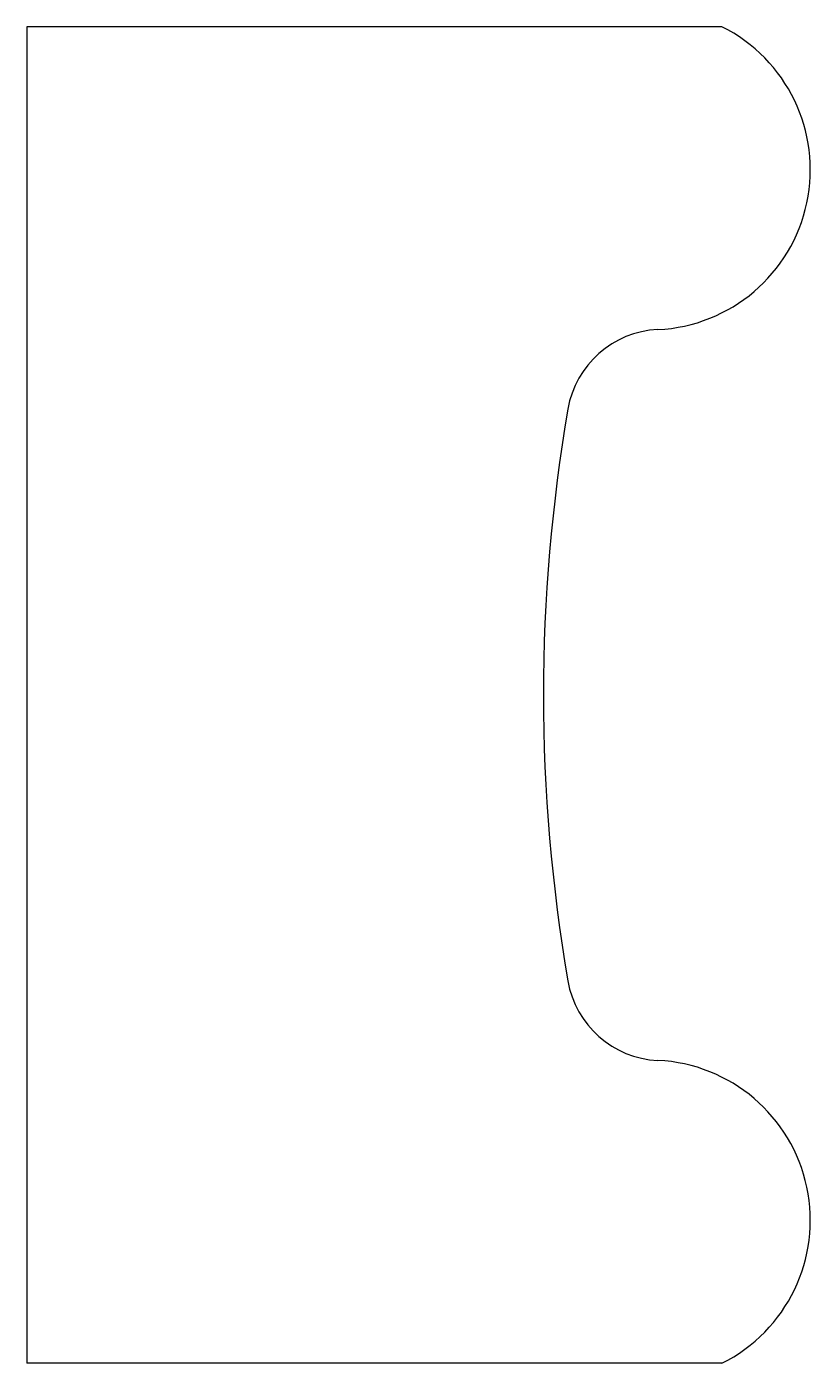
# Model space of a CAD drawing. Extents: x -4.15 to -1.93, y -1.89 to 1.89.
import ezdxf

# ---------------------------------------------------------------- set-up
doc = ezdxf.new("R2010")
doc.units = 0
doc.header["$MEASUREMENT"] = 0
doc.layers.add('VISIBLE', color=7, linetype='CONTINUOUS')

msp = doc.modelspace()

# ---------------------------------------------------------------- linework, layer by layer
at = {"layer": 'VISIBLE'}
for p, q in [((-2.1771, 1.8917), (-4.1456, 1.8917)), ((-4.1456, 1.8917), (-4.1456, -1.8917)), ((-2.1771, -1.8917), (-4.1456, -1.8917))]:
    msp.add_line(p, q, dxfattribs=at)
for centre, radius, start, end in [((-2.3795, 1.4868), 0.4528, 272.7064, 63.4366), ((-2.3453, 0.763), 0.2718, 92.7064, 170.2349), ((2.0882, 0), 4.7705, 170.2349, 189.7651), ((-2.3453, -0.763), 0.2718, 189.7651, 267.2936), ((-2.3795, -1.4868), 0.4528, 296.5634, 87.2936)]:
    msp.add_arc(centre, radius, start, end, dxfattribs=at)

doc.saveas('drawing.dxf')
